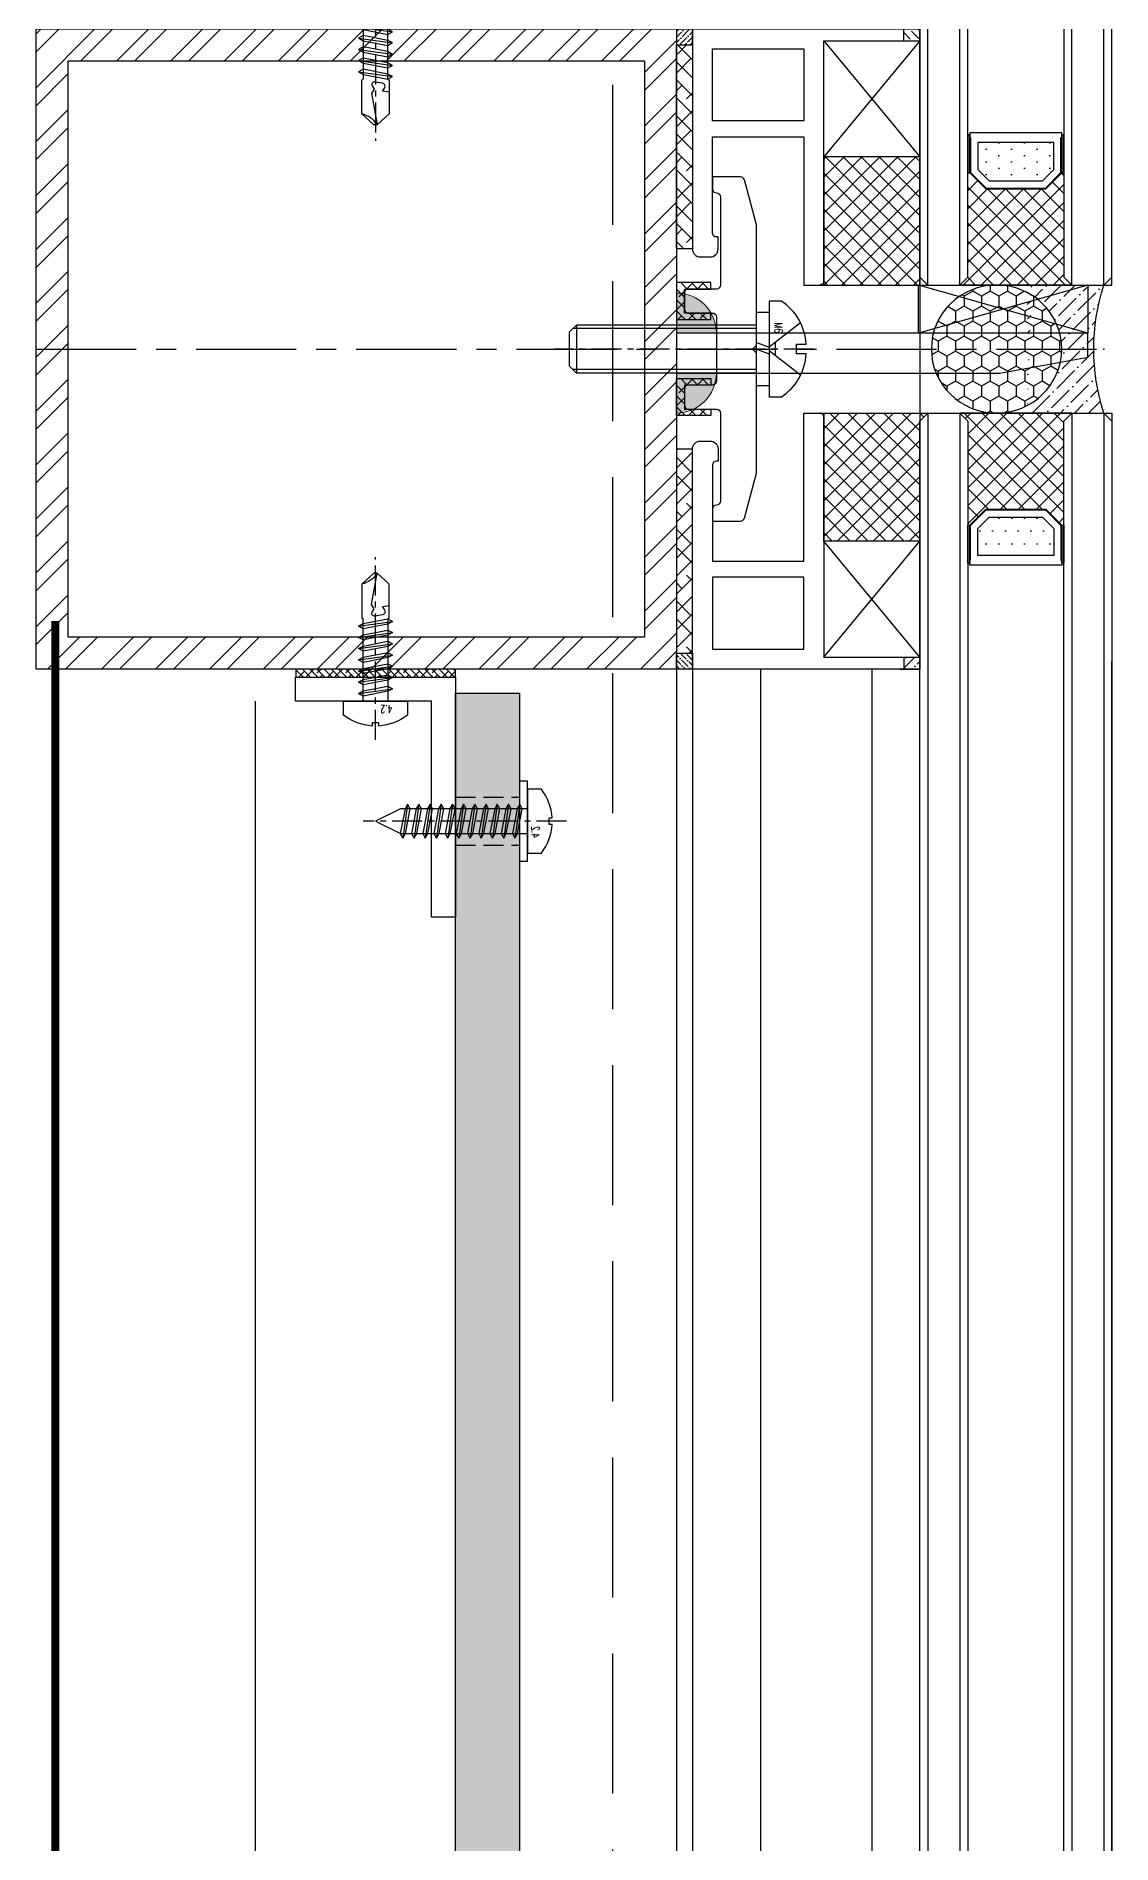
# Model space of a CAD drawing. Extents: x 220580 to 2027826, y -309201 to 71987.
# Drawn here: x 1041970.3 to 1042104.7, y -163283.2 to -163057.3 of the extents above; entities that cross this region are included whole.
import ezdxf
from ezdxf.enums import TextEntityAlignment as Align

# ---------------------------------------------------------------- set-up
doc = ezdxf.new("R2010")
doc.units = 0
for name, pattern in [('AUSGEZOGEN', [0]), ('CENTER', [2, 1.25, -0.25, 0.25, -0.25]), ('ZN-CENTER', [2, 1.25, -0.25, 0.25, -0.25]), ('ZN-DASH', [0.35, 0.25, -0.1])]:
    doc.linetypes.add(name, pattern=pattern)
for name, color, linetype in [('!ZN1-填充-8', 8, 'Continuous'), ('!ZN3-不锈钢板幕墙-7', 7, 'Continuous'), ('!ZN3-其它材质幕墙-60', 60, 'Continuous'), ('!ZN3-玻璃幕墙-4', 4, 'Continuous'), ('!ZN4-辅助材料-1', 1, 'Continuous'), ('!ZN4-配件-11', 11, 'Continuous'), ('!ZN5-钢材投影-40', 40, 'Continuous'), ('!ZN5-铝材投影-112', 112, 'Continuous'), ('!ZN5-铝材断面-6', 6, 'Continuous'), ('!ZN6-虚线-8', 8, 'ZN-DASH'), ('1 轴线 辅助线', 1, 'CENTER'), ('11紧固件', 11, 'Continuous'), ('2钢材断面', 2, 'Continuous'), ('4玻璃幕墙', 4, 'Continuous'), ('A_Hatch', 8, 'Continuous'), ('BM', 8, '保温棉'), ('Fill', 8, 'Continuous'), ('ZX', 240, 'CENTER'), ('型材截面颜色', 253, 'Continuous')]:
    doc.layers.add(name, color=color, linetype=linetype)
for name, color, linetype, lineweight in [('0CABR-填充', 8, 'Continuous', 5), ('0CABR-密封材料、垫片', 195, 'Continuous', 9), ('0填充', 8, 'Continuous', 13), ('轮廓线', 3, 'Continuous', 211)]:
    doc.layers.add(name, color=color, linetype=linetype, lineweight=lineweight)
doc.styles.add('DHTEXT-1', font='ROMANS.shx', dxfattribs={"width": 0.7, "bigfont": 'CHINESE.shx'})
doc.linetypes.add('保温棉', pattern='A,0.006248399999999999,-6.2484,[134,ltypeshp.shx,S=6.2484,R=0,X=-6.2484,Y=0],-12.4968,[134,ltypeshp.shx,S=6.2484,R=180,X=6.2484,Y=0],-6.2484', length=24.9998484)

# ---------------------------------------------------------------- blocks, each defined once
blk = doc.blocks.new('*U391')
at = {"layer": '1 轴线 辅助线', "ltscale": 10}
blk.add_line((-110.4000402842648, 0), (-4.028435796499252e-05, 0), dxfattribs=at)
at = {"layer": '2钢材断面'}
blk.add_lwpolyline([(-110.4000402842648, 40), (0, 40), (0, -40), (-110.4000402842648, -40)], close=True, dxfattribs=at)
at = {"layer": '4玻璃幕墙', "ltscale": 2}
for p, q in [((0, 8.000001027947292), (-4.028435796499252e-05, 1520.917117915582)), ((23.99995971564204, 8.000001027947292), (23.99995971564204, 1520.91136784805)), ((-4.233745858073235e-05, 8.000001027947292), (23.99995971564204, 8.000001027947292)), ((-4.233745858073235e-05, -8.000001027947292), (23.99995971564204, -8.000001027947292)), ((0, -8.000001027947292), (-4.028435796499252e-05, -39.09438221948221)), ((23.99995971564204, -8.000001027947292), (23.99995971564204, -39.08863215195015))]:
    blk.add_line(p, q, dxfattribs=at)
blk = doc.blocks.new('20250822090122')
at = {"layer": 'A_Hatch'}
h = blk.add_hatch(dxfattribs=at)
h.set_pattern_fill('ANSI32', color=256)
h.set_pattern_definition([(45, (-80, -40), (-3.367596045400933, 3.367596045400933), []), (45, (-77.75493500000448, -40), (-3.367596045400933, 3.367596045400933), [])])
h.paths.add_polyline_path([(0, 40), (-80, 40), (-80, -40), (0, -40)])
h.paths.add_polyline_path([(-4, 36), (-4, -36), (-76, -36), (-76, 36)], flags=16)
at = {"layer": '2钢材断面'}
for points in [[(-80, 40), (0, 40), (0, -40), (-80, -40)], [(-76, 36), (-4, 36), (-4, -36), (-76, -36)]]:
    blk.add_lwpolyline(points, close=True, dxfattribs=at)
blk = doc.blocks.new('20230625105620')
at = {"layer": '0CABR-填充'}
h = blk.add_hatch(dxfattribs=at)
h.set_pattern_fill('ANSI38', color=256, scale=0.3, angle=90.00000000000001)
h.set_pattern_definition([(135, (669.6330778690171, -11486.45394119481), (-0.6735192090801863, -0.6735192090801866), []), (225, (669.6330778690171, -11486.45394119481), (-0.6735192090801858, -2.02055762724056), [2.38125, -1.42875])])
h.paths.add_polyline_path([(-5.199999999720603, 3.69999999992433), (-5.199999999953434, 4.500000000203727), (-8.5, 4.499999999970896), (-8.49999999976717, 7.499999999970896), (-5.199999999953434, 7.499999999970896), (-5.199999999953434, 8.300000000017462), (-9.49999999976717, 8.300000000017462), (-9.5, 3.69999999992433)])
h = blk.add_hatch(dxfattribs=at)
h.set_pattern_fill('ANSI38', color=256, scale=0.3, angle=90)
h.set_pattern_definition([(135, (669.6330778690754, -11486.45394119481), (-0.6735192090801865, -0.6735192090801864), []), (225, (669.6330778690754, -11486.45394119481), (-0.6735192090801867, -2.020557627240559), [2.38125, -1.42875])])
h.paths.add_polyline_path([(-5.199999999662396, 3.69999999992433), (-5.199999999895226, 4.500000000203727), (-8.499999999941792, 4.499999999970896), (-8.499999999708962, 7.499999999970896), (-5.199999999895226, 7.499999999970896), (-5.199999999895226, 8.300000000017462), (-9.499999999708962, 8.300000000017462), (-9.499999999941792, 3.69999999992433)])
h = blk.add_hatch(dxfattribs=at)
h.set_pattern_fill('ANSI38', color=256, scale=0.3, angle=90.00000000000001)
h.set_pattern_definition([(135, (669.6330778687843, -11498.45394119481), (-0.6735192090801863, -0.6735192090801866), []), (225, (669.6330778687843, -11498.45394119481), (-0.6735192090801858, -2.02055762724056), [2.38125, -1.42875])])
h.paths.add_polyline_path([(-5.199999999953434, -8.30000000007567), (-5.200000000186265, -7.499999999796273), (-8.50000000023283, -7.500000000029104), (-8.5, -4.500000000029104), (-5.200000000186265, -4.500000000029104), (-5.200000000186265, -3.699999999982538), (-9.5, -3.699999999982538), (-9.50000000023283, -8.30000000007567)])
h = blk.add_hatch(dxfattribs=at)
h.set_pattern_fill('ANSI38', color=256, scale=0.3, angle=90)
h.set_pattern_definition([(135, (669.6330778688425, -11498.45394119481), (-0.6735192090801865, -0.6735192090801864), []), (225, (669.6330778688425, -11498.45394119481), (-0.6735192090801867, -2.020557627240559), [2.38125, -1.42875])])
h.paths.add_polyline_path([(-5.199999999895226, -8.30000000007567), (-5.200000000128057, -7.499999999796273), (-8.500000000174623, -7.500000000029104), (-8.499999999941792, -4.500000000029104), (-5.200000000128057, -4.500000000029104), (-5.200000000128057, -3.699999999982538), (-9.499999999941792, -3.699999999982538), (-9.500000000174623, -8.30000000007567)])
at = {"layer": '!ZN4-辅助材料-1'}
for points in [[(-5.199999999662396, 3.69999999992433), (-5.199999999895226, 4.500000000203727), (-8.499999999941792, 4.499999999970896), (-8.499999999708962, 7.499999999970896), (-5.199999999895226, 7.499999999970896), (-5.199999999895226, 8.300000000017462), (-9.499999999708962, 8.300000000017462), (-9.499999999941792, 3.69999999992433), (-5.199999999662396, 3.69999999992433)], [(-5.199999999662396, -3.700000000215368), (-5.199999999895226, -4.500000000261934), (-8.499999999941792, -4.500000000261934), (-8.499999999708962, -7.500000000029104), (-5.199999999895226, -7.500000000261934), (-5.199999999895226, -8.30000000007567), (-9.499999999708962, -8.30000000007567), (-9.499999999941792, -3.699999999982538), (-5.199999999662396, -3.700000000215368)]]:
    blk.add_lwpolyline(points, dxfattribs=at)
at = {"layer": '!ZN5-铝材投影-112'}
blk.add_lwpolyline([(-4.499999999767169, 3.999999999970896), (-4.5, -4.000000000029104, -0.4142135623702536), (-4.999999999767169, -4.500000000029104), (-7.999999999767169, -4.500000000029104, 0.414213562373095), (-8.49999999976717, -5.000000000029104), (-8.49999999976717, -7.000000000029104, 0.414213562373095), (-7.999999999767169, -7.500000000029104), (-4.499999999476131, -7.500000000025466, -0.414213562373095), (-3.999999999476131, -8.000000000025466), (-3.999999999476131, -19.00000000002547, -0.414213562373095), (-4.499999999476131, -19.50000000002547, 0.414213562373095), (-4.999999999476131, -20.00000000002547), (-4.999999999476131, -21.50000000002547), (-1.491358648519963, -21.5000000000291, 0.3394542588629411), (-1.008395735407248, -21.12940952254576), (0.5, -15.5000000000291), (0.5, -0.5000000000291038), (0, -2.91038304567337e-11), (0.5, 0.4999999999708962), (0.5000000002328306, 15.4999999999709), (-1.008395735174417, 21.12940952248755, 0.3394542588629411), (-1.491358648519963, 21.4999999999709), (-4.999999999476131, 21.49999999996726), (-4.999999999476131, 19.99999999996726, 0.414213562373095), (-4.499999999476131, 19.49999999996726, -0.414213562373095), (-3.999999999476131, 18.99999999996726), (-3.999999999476131, 7.999999999967258, -0.414213562373095), (-4.499999999476131, 7.499999999967258), (-7.999999999767169, 7.499999999970896, 0.414213562373095), (-8.49999999976717, 6.999999999970896), (-8.49999999976717, 4.999999999970896, 0.414213562373095), (-7.999999999767169, 4.499999999970896), (-4.999999999767169, 4.499999999970896, -0.4142135623688329), (-4.499999999767169, 3.999999999970896)], format="xyb", close=True, dxfattribs=at)
at = {"layer": '0CABR-密封材料、垫片'}
for points in [[(-5.199999999720603, 3.69999999992433), (-5.199999999953434, 4.500000000203727), (-8.5, 4.499999999970896), (-8.49999999976717, 7.499999999970896), (-5.199999999953434, 7.499999999970896), (-5.199999999953434, 8.300000000017462), (-9.49999999976717, 8.300000000017462), (-9.5, 3.69999999992433), (-5.199999999720603, 3.69999999992433)], [(-5.199999999720603, -3.700000000215368), (-5.199999999953434, -4.500000000261934), (-8.5, -4.500000000261934), (-8.49999999976717, -7.500000000029104), (-5.199999999953434, -7.500000000261934), (-5.199999999953434, -8.30000000007567), (-9.49999999976717, -8.30000000007567), (-9.5, -3.699999999982538), (-5.199999999720603, -3.700000000215368)]]:
    blk.add_lwpolyline(points, dxfattribs=at)
blk = doc.blocks.new('*U1907')
at = {"linetype": 'ByBlock', "ltscale": 10}
for p, q in [((-3.099760062443238, 5.999999999999091), (-1.5997600624396, 5.999999999999091)), ((-1.5997600624396, -5.999999999999091), (-1.5997600624396, 5.999999999999091)), ((-1.5997600624396, -4.620044984873882), (-1.5997600624396, 4.620044984872013)), ((-1.5997600624396, 4.620044984872013), (0, 4.620044984872013)), ((0, 4.620044984872013), (0, -4.620044984873882)), ((-5.512308570388996, 3.264313849224891), (-1.5997600624396, 0.2324707128979036)), ((2.220446049250313e-16, 3.000000000002645), (22.5002399375644, 3.000000000000339)), ((2.220446049250313e-16, 2.55000000000389), (22.95023993756877, 2.549999999997793)), ((22.50023993756076, -2.999999999986928), (22.50023993755713, 3.000000000014891)), ((22.50023993755713, 3.000000000014891), (23.40023993755858, 2.100000000013436)), ((-6.199760062438145, 0.5999999999958163), (-4.999760062433779, 0.5999999999976353)), ((-4.999760062433779, 0.5999999999976353), (-4.999760062433779, -0.5999999999994543)), ((-2.359507198434585, 0.8212005739923881), (-2.359507198434585, -0.8212005739890408)), ((0, -9.343636975245317e-13), (-1.5997600624396, 0.5822434348437788)), ((23.40023993756222, -2.100000000009119), (23.40023993755858, 2.100000000013436)), ((-4.999760062433779, -0.5999999999994543), (-6.200041946336569, -0.6000000000067303)), ((-5.512308570388996, -3.264313849219434), (-1.5997600624396, -0.2324707128950645)), ((-0.0001236077368957922, -0.834518847842471), (-1.599883670176496, -0.2522754129977578)), ((22.50023993755713, -3.000000000014213), (23.40023993755858, -2.100000000012757)), ((0, -2.549999999996544), (22.95023993757604, -2.549999999997114)), ((2.220446049250313e-16, -2.999999999997355), (22.50023993756804, -2.999999999999661)), ((-3.0997600624396, -5.999999999999091), (-1.5997600624396, -5.999999999999091)), ((0, -4.620044984873882), (-1.5997600624396, -4.620044984873882))]:
    blk.add_line(p, q, dxfattribs=at)
at = {"color": 0, "linetype": 'ZN-CENTER', "ltscale": 3}
blk.add_line((-7.149760062439595, 2.968965134506063e-13), (25.2002399375604, 2.456684181638768e-12), dxfattribs=at)
at = {"linetype": 'ByBlock', "ltscale": 10}
for centre, radius, start, end in [((0.6289204536260513, 0.2696463704114649), 6.836666666661672, 123.0516276806388, 177.2303399897559), ((0.6289204536260513, -0.2696463704151029), 6.836666666662514, 182.7696600102441, 236.9483723193611)]:
    blk.add_arc(centre, radius, start, end, dxfattribs=at)
at = {"layer": 'Defpoints', "color": 0, "ltscale": 10, "style": 'DHTEXT-1', "width": 0.7}
blk.add_text('M6', height=1, rotation=90, dxfattribs=at).set_placement((-2.254738332375523, -2.651439335049475), align=Align.CENTER)
blk = doc.blocks.new('16胶缝')
at = {"layer": '!ZN1-填充-8', "ltscale": 0.1}
h = blk.add_hatch(dxfattribs=at)
h.set_pattern_fill('HONEY', color=256, scale=10, style=0)
h.set_pattern_definition([(4.818975183877585e-15, (-19679.56000236233, -11324.37131966545), (1.875, 1.08253175), [1.25, -2.5]), (120, (-19679.56000236233, -11324.37131966545), (-1.874999995903225, 1.082531757095823), [1.249999999999998, -2.499999999999997]), (60.00000000000003, (-19679.56000236233, -11324.37131966545), (4.096775418904741e-09, 2.165063507095822), [-2.499999999999998, 1.249999999999999])])
edge = h.paths.add_edge_path()
edge.add_ellipse((8.000000000182808, 13.40127735032729), major_axis=(-1.852811262691897e-12, -8.148750109612592), ratio=0.9817456533069091, start_angle=0, end_angle=360)
h = blk.add_hatch(dxfattribs=at)
h.set_pattern_fill('ANSI36', color=256, scale=10, style=0)
h.set_pattern_definition([(45.00000000000003, (-19679.575386873, -11324.37131966545), (0.6629126073623883, 2.430679560328756), [3.125, -0.625, 0, -0.625])])
edge = h.paths.add_edge_path()
edge.add_ellipse((8.015384510843433, 13.40127735032729), major_axis=(0.8733517820453444, 8.103544729698486), ratio=0.9813319895029027, start_angle=124.6262873536864, end_angle=247.3977371599691, ccw=False)
edge.add_arc((0.0005942590132690384, 10.19757702908555), 1.197577176534192, 269.97156881858757, 324.48671338471985, ccw=False)
edge.add_line((1.455191522836685e-11, 8.999999999992724), (1.091393642127514e-11, -1.818989403545856e-12))
edge.add_arc((8.000000000015461, -24.92179927315374), 26.17434008740905, 432.2031562990745, 467.7968437009381, ccw=False)
edge.add_line((16.00000000001455, 0), (16.00000000001091, 9.000000000003638))
edge.add_arc((16.00645417175474, 10.22705133927502), 1.227068313314542, 216.5905572920867, 269.6986325029304, ccw=False)
at = {"layer": '!ZN4-辅助材料-1', "color": 1, "ltscale": 0.1}
blk.add_arc((8.000000000014552, -24.92179927313555), 26.17434008739207, 72.20315629866607, 107.7968437013339, dxfattribs=at)
blk.add_ellipse((8.000000000182808, 13.40127735032729), major_axis=(-1.852811262691897e-12, -8.148750109612592), ratio=0.9817456533069091, dxfattribs=at)
blk.add_point((8.000000000014552, 7.275957614183426e-12), dxfattribs=at)
blk = doc.blocks.new('胶缝断面')
at = {"color": 7, "ltscale": 0.1, "extrusion": (0, 0, -1), "zscale": -1, "rotation": 180}
blk.add_blockref('16胶缝', (8, 5.456968210637569e-12), dxfattribs=at)
blk = doc.blocks.new('20230625110549')
at = {"layer": '!ZN1-填充-8', "ltscale": 20}
h = blk.add_hatch(color=256, dxfattribs=at)
h.dxf.hatch_style = 1
h.paths.add_polyline_path([(0, 5), (0, 0), (5, 0, 0.4142135623730951)])
at = {"layer": '0CABR-填充', "ltscale": 20}
blk.add_line((0, 0), (0, 5), dxfattribs=at)
blk.add_arc((0, 0), 5, 0, 90, dxfattribs=at)
blk = doc.blocks.new('20250822103150', base_point=(-89262.55327602196, -87415.13117897836))
at = {"layer": '!ZN4-辅助材料-1'}
blk.add_lwpolyline([(-89131.15327524142, -87413.13117784284), (-89152.31959590278, -87413.13230322828), (-89152.31959575377, -87407.13276996238), (-89131.15327509241, -87407.13164457693), (-89131.15327524142, -87413.13117784284), (-89152.31959575377, -87407.13276996238), (-89131.15327509241, -87407.13164457693), (-89152.31959590278, -87413.13230322828)], dxfattribs=at)
at = {"layer": '!ZN5-钢材投影-40'}
blk.add_lwpolyline([(-89142.15327716633, -87418.13194908516), (-89131.15327524142, -87416.13194908516), (-89131.15327524142, -87413.13117784284), (-89182.55327602196, -87413.13117784284), (-89182.55327602196, -87418.13117784284), (-89142.14942095472, -87418.13117784284)], close=True, dxfattribs=at)
at = {"layer": '0CABR-填充', "ltscale": 20}
blk.add_blockref('20230625110549', (-89182.55327602196, -87413.13117784284), dxfattribs=at)
at = {"layer": '0CABR-填充', "ltscale": 20, "xscale": -1, "rotation": 180}
blk.add_blockref('20230625110549', (-89182.55327602196, -87418.1311778428), dxfattribs=at)
blk = doc.blocks.new('20240131155736')
at = {"layer": '!ZN1-填充-8'}
h = blk.add_hatch(dxfattribs=at)
h.set_pattern_fill('ANSI36', color=256, scale=0.5, angle=270, style=0)
h.set_pattern_definition([(315, (4155.516182055328, -11794.82250172619), (1.543481520808761, -0.4209495056751171), [1.984375, -0.396875, 0, -0.396875])])
h.paths.add_polyline_path([(-0.7497986001617392, 0.7500036128367356), (-0.7497986001617392, -0.7500036128367356), (1.250202532093681, -0.7500036128367356), (1.250202532093681, 0.7500036128367356)])
at = {"layer": '!ZN4-辅助材料-1', "linetype": 'AUSGEZOGEN'}
blk.add_line((-1.250202532108233, 0.749996387068677), (1.250202532108233, 0.7500036128367356), dxfattribs=at)
blk = doc.blocks.new('20240131160147')
at = {"layer": '!ZN5-铝材断面-6'}
blk.add_lwpolyline([(-3.359996820086963, 1.24972521692689), (-3.360017300714389, 19.749725232934), (-0.8600173007143894, 19.749725232934), (-0.8599968200869625, -10.750274787526), (9.139988671027822, -10.75027476862306), (9.139988671027822, -12.25027476862306), (-17.2600001134706, -12.25027476875402), (-17.2600001134706, 15.24972523121687, -0.414213562373095), (-16.2600001134706, 16.24972523121687), (-15.06000012539153, 16.24972523121687, -0.414213562373095), (-14.06000012539153, 15.24972523121687), (-14.06000012539153, 13.74972523121687), (-14.2600001134706, 13.74972523121687, 0.414213562373095), (-14.7600001134706, 13.24972523121687), (-14.7600001134706, 1.249725235698861)], format="xyb", close=True, dxfattribs=at)
blk.add_lwpolyline([(-14.7600001134706, -0.7502747643011389), (-14.7600001134706, -9.750274768754025), (-3.359996820086963, -9.750274787525996), (-3.359996820086963, -0.7502747830731096)], close=True, dxfattribs=at)
at = {"layer": '!ZN1-填充-8', "ltscale": 50, "xscale": -1, "rotation": 180}
blk.add_blockref('20240131155736', (9.889797354408074, -11.50027115578996), dxfattribs=at)
blk = doc.blocks.new('20250822102610', base_point=(-89164.55327459493, -87453.63117898782))
at = {"layer": '!ZN1-填充-8'}
h = blk.add_hatch(dxfattribs=at)
h.set_pattern_fill('ANSI37', color=256, angle=-1.272221872585407e-14, style=0)
h.set_pattern_definition([(44.99999999999999, (0, 0), (-1.122532015133644, 1.122532015133644), []), (135, (0, 0), (-1.122532015133644, -1.122532015133644), [])])
edge = h.paths.add_edge_path()
edge.add_line((-89165.05327484866, -87423.13117512563), (-89151.55327484867, -87423.13118085341))
edge.add_line((-89151.55327484867, -87423.13118085341), (-89152.55327484867, -87424.13118000627))
edge.add_line((-89152.55327484867, -87424.13118000627), (-89152.55327484867, -87439.13118438769))
edge.add_line((-89152.55327484867, -87439.13118438769), (-89164.55327484867, -87439.13117682973))
edge.add_line((-89164.55327484867, -87439.13117682973), (-89164.55327484867, -87423.63117784967))
edge.add_arc((-89165.05327484867, -87423.63117512563), 0.5000000000074204, 359.9996878473482, 449.9999999983324)
at = {"layer": '!ZN1-填充-8', "ltscale": 100}
for p, q in [((-89152.5532746931, -87453.63117898782), (-89164.55327484867, -87439.13117682973)), ((-89164.55327459493, -87453.63117898782), (-89152.55327484867, -87439.13118438756))]:
    blk.add_line(p, q, dxfattribs=at)
at = {"layer": '!ZN4-辅助材料-1', "linetype": 'AUSGEZOGEN'}
blk.add_lwpolyline([(-89165.05327484866, -87423.13117512563), (-89151.55327484867, -87423.13118085341), (-89152.55327484867, -87424.13118000627), (-89152.55327484867, -87439.13118438769), (-89164.55327484867, -87439.13117682973), (-89164.55327484867, -87423.63117784967, 0.4142151580810171), (-89165.05327484866, -87423.13117512563), (-89165.05327484866, -87423.13117512563)], format="xyb", dxfattribs=at)
blk.add_lwpolyline([(-89152.55327484867, -87439.13118438768), (-89164.55327467559, -87439.13117716176), (-89164.55327469764, -87442.13117353823)], dxfattribs=at)
blk.add_lwpolyline([(-89164.55327459965, -87439.13117716176), (-89164.55327459493, -87453.63117898782), (-89152.5532746931, -87453.63117898782), (-89152.55327469783, -87439.13117716176)], close=True, dxfattribs=at)
blk = doc.blocks.new('20250822103338', base_point=(-89182.55327602196, -87455.13117897836))
at = {"layer": '0填充'}
h = blk.add_hatch(dxfattribs=at)
h.set_pattern_fill('ANSI38', color=256, angle=360, style=0)
h.set_pattern_definition([(45, (0, 0), (-1.122532015133644, 1.122532015133644), []), (134.9999999999999, (0, 0), (-3.367596045400932, 1.122532015133645), [3.96875, -2.38125])])
h.paths.add_polyline_path([(-89182.553276022, -87453.13117897836), (-89180.55327602198, -87453.13117897836), (-89180.55327602211, -87427.6311789784), (-89182.55327602211, -87427.6311789784)])
at = {"layer": '型材截面颜色', "ltscale": 60}
h = blk.add_hatch(dxfattribs=at)
h.set_pattern_fill('ANSI36', color=256, scale=0.3, angle=90.00000000000001)
h.set_pattern_definition([(135, (0, 0), (-0.9260889124852567, 0.2525697034050699), [1.190625, -0.238125, 0, -0.238125])])
h.paths.add_polyline_path([(-89182.55327602196, -87455.13117898106), (-89182.55327602196, -87453.13104161006), (-89180.55326710995, -87453.1311102956), (-89180.55326710995, -87455.13124766659)])
at = {"layer": '!ZN4-辅助材料-1'}
for points in [[(-89180.55327602195, -87427.6311789784), (-89182.55327602195, -87427.6311789784), (-89182.55327602196, -87453.13117897836), (-89180.55327602196, -87453.13117897836)], [(-89182.55327602196, -87455.13117897836), (-89182.55327602196, -87453.13104160737), (-89180.55326570052, -87453.13103338321), (-89180.55326570052, -87455.1311707542)]]:
    blk.add_lwpolyline(points, close=True, dxfattribs=at)
at = {"layer": '0CABR-密封材料、垫片'}
blk.add_lwpolyline([(-89180.55327602195, -87427.6311789784), (-89182.55327602195, -87427.6311789784), (-89182.55327602196, -87455.13117897836), (-89180.55327602196, -87455.13117897836)], close=True, dxfattribs=at)
blk = doc.blocks.new('20250822103828')
at = {"layer": '!ZN4-辅助材料-1', "ltscale": 100}
for name, p in [('20250822102610', (18.40000010126096, 1.499999990541255)), ('20250822103338', (0, 0))]:
    blk.add_blockref(name, p, dxfattribs=at)
at = {"layer": '!ZN6-虚线-8', "ltscale": 50}
blk.add_blockref('20240131160147', (19.26000011348515, 12.25027476875402), dxfattribs=at)
blk = doc.blocks.new('*U732')
at = {"layer": '!ZN1-填充-8'}
for points in [[(-18, 26.75000102790364), (-18, 22.00000102790364), (-17.75, 22.00000102790364), (-17.75, 26.75000102790364)], [(-6.25, 26.75000102790364), (-6.25, 22.00000102790364), (-6, 22.00000102790364), (-6, 26.75000102790364)], [(-18, -26.75000102790364), (-18, -22.00000102790364), (-17.75, -22.00000102790364), (-17.75, -26.75000102790364)], [(-6.25, -26.75000102790364), (-6.25, -22.00000102790364), (-6, -22.00000102790364), (-6, -26.75000102790364)]]:
    blk.add_hatch(color=256, dxfattribs=at).paths.add_polyline_path(points)
h = blk.add_hatch(dxfattribs=at)
h.set_pattern_fill('DOTS', color=8, angle=90, style=0)
h.set_pattern_definition([(90, (0, 13.9999989689677), (-1.5875, 0.7937500000000002), [0, -1.5875])])
h.paths.add_polyline_path([(-15.33578673216107, 21.00000143289799), (-8.664213388663484, 21.00000143289799), (-7.249997335646185, 22.41421748591165), (-7.249997335646185, 25.80000143289726), (-16.74999733564619, 25.80000143289726), (-16.74999733564619, 22.41421203638674)])
h = blk.add_hatch(dxfattribs=at)
h.set_pattern_fill('ANSI37', color=256, scale=0.5000000000000001, angle=90.00000000000001, style=0)
h.set_pattern_definition([(135, (0, 13.9999989689677), (-1.122532015133644, -1.122532015133644), []), (225, (0, 13.9999989689677), (1.122532015133644, -1.122532015133644), [])])
h.paths.add_polyline_path([(-5.000001026521204, 7.999999998435669), (-19.0000010265212, 7.999999998435669), (-18.0000010265212, 8.99999999843567), (-18.0000010265212, 21.99999999843567), (-17.7500010265212, 21.99999999843567), (-15.7500010265212, 19.99999999843567), (-8.250001026521204, 19.99999999843567), (-6.250001026521204, 21.99999999843567), (-6.000001026521204, 21.99999999843567), (-6.000001026521204, 8.99999999843567)])
h = blk.add_hatch(dxfattribs=at)
h.set_pattern_fill('ANSI37', color=256, scale=0.5, style=0)
h.set_pattern_definition([(45, (104147.152268232, 29987.51196815458), (-1.122532015133644, 1.122532015133644), []), (135, (104147.152268232, 29987.51196815458), (-1.122532015133644, -1.122532015133644), [])])
h.paths.add_polyline_path([(-5.000001026521204, -7.999999998435669), (-19.0000010265212, -7.999999998435669), (-18.0000010265212, -8.99999999843567), (-18.0000010265212, -21.99999999843567), (-17.7500010265212, -21.99999999843567), (-15.7500010265212, -19.99999999843567), (-8.250001026521204, -19.99999999843567), (-6.250001026521204, -21.99999999843567), (-6.000001026521204, -21.99999999843567), (-6.000001026521204, -8.99999999843567)])
h = blk.add_hatch(dxfattribs=at)
h.set_pattern_fill('DOTS', color=8, angle=-1.272221872585407e-14, style=0)
h.set_pattern_definition([(0, (104147.152268232, 29987.51196815458), (0.7937500000000003, 1.5875), [0, -1.5875])])
h.paths.add_polyline_path([(-15.33578673216107, -21.00000143289799), (-8.664213388663484, -21.00000143289799), (-7.249997335646185, -22.41421748591165), (-7.249997335646185, -25.80000143289726), (-16.74999733564619, -25.80000143289726), (-16.74999733564619, -22.41421203638674)])
for p, q in [((-23, 8.000001027903636), (-23.00000000001455, 425.0000000494219)), ((-19.00000102947524, 7.999999998435669), (-19.00000102947524, 424.999999019954)), ((-4.999999091349309, 7.999999998435669), (-4.999999091363861, 424.999999019954)), ((-1.000000120824552, 8.000001027903636), (-1.000000120839104, 425.0000000494219)), ((-23, -8.000001027907274), (-23.00000000001455, -1134.999999950542)), ((-19.00000102947524, -7.999999998435669), (-19.00000102947524, -1134.999998921074)), ((-4.999999091349309, -7.999999998435669), (-4.999999091363861, -1134.999998921074)), ((-1.000000120824552, -8.000001027907274), (-1.000000120839104, -1134.999999950542))]:
    blk.add_line(p, q, dxfattribs=at)
at = {"layer": '!ZN3-玻璃幕墙-4'}
for points in [[(-24.00000000001455, 425.0000000494219), (-24, 9.000001027903636), (-23, 8.000001027903636), (-19, 8.000001027903636), (-18, 9.000001027903636), (-18.00000000001455, 425.0000000494219)], [(-6.000000000014552, 425.0000000494219), (-6, 9.000001027903636), (-5, 8.000001027903636), (-1, 8.000001027903636), (0, 9.000001027903636), (-1.455191522836685e-11, 425.0000000494219)], [(-24.00000000001455, -1134.999999950542), (-24, -9.000001027907274), (-23, -8.000001027907274), (-19, -8.000001027907274), (-18, -9.000001027907274), (-18.00000000001455, -1134.999999950542)], [(-6.000000000014552, -1134.999999950542), (-6, -9.000001027903636), (-5, -8.000001027903636), (-1, -8.000001027903636), (0, -9.000001027903636), (-1.455191522836685e-11, -1134.999999950542)]]:
    blk.add_lwpolyline(points, dxfattribs=at)
at = {"layer": '!ZN4-辅助材料-1'}
for points in [[(-18, 26.75000102790364), (-18, 22.00000102790364), (-17.75, 22.00000102790364), (-17.75, 26.75000102790364)], [(-15.74999993958045, 20.00000102790364), (-8.250000060419552, 20.00000102790364), (-6.250000060419552, 22.00000102790364), (-6.250000060419552, 27.00000102790364), (-17.75000006041955, 27.00000102790364), (-17.75000006041955, 22.00000102790364)], [(-15.33578673216107, 21.00000143289799), (-8.664213388663484, 21.00000143289799), (-7.249997335646185, 22.41421748591165), (-7.249997335646185, 25.80000143289726), (-16.74999733564619, 25.80000143289726), (-16.74999733564619, 22.41421203638674)], [(-6.25, 26.75000102790364), (-6.25, 22.00000102790364), (-6, 22.00000102790364), (-6, 26.75000102790364)], [(-5.000001026521204, 7.999999998435669), (-19.0000010265212, 7.999999998435669), (-18.0000010265212, 8.99999999843567), (-18.0000010265212, 21.99999999843567), (-17.7500010265212, 21.99999999843567), (-15.7500010265212, 19.99999999843567), (-8.250001026521204, 19.99999999843567), (-8.250001026521204, 19.99999999843567), (-6.250001026521204, 21.99999999843567), (-6.000001026521204, 21.99999999843567), (-6.000001026521204, 8.99999999843567), (-5.000001026521204, 7.999999998435669)], [(-5.000001026521204, -7.999999998435669), (-19.0000010265212, -7.999999998435669), (-18.0000010265212, -8.99999999843567), (-18.0000010265212, -21.99999999843567), (-17.7500010265212, -21.99999999843567), (-15.7500010265212, -19.99999999843567), (-8.250001026521204, -19.99999999843567), (-8.250001026521204, -19.99999999843567), (-6.250001026521204, -21.99999999843567), (-6.000001026521204, -21.99999999843567), (-6.000001026521204, -8.99999999843567), (-5.000001026521204, -7.999999998435669)], [(-15.74999993958045, -20.00000102790364), (-8.250000060419552, -20.00000102790364), (-6.250000060419552, -22.00000102790364), (-6.250000060419552, -27.00000102790364), (-17.75000006041955, -27.00000102790364), (-17.75000006041955, -22.00000102790364)], [(-18, -26.75000102790364), (-18, -22.00000102790364), (-17.75, -22.00000102790364), (-17.75, -26.75000102790364)], [(-15.33578673216107, -21.00000143289799), (-8.664213388663484, -21.00000143289799), (-7.249997335646185, -22.41421748591165), (-7.249997335646185, -25.80000143289726), (-16.74999733564619, -25.80000143289726), (-16.74999733564619, -22.41421203638674)], [(-6.25, -26.75000102790364), (-6.25, -22.00000102790364), (-6, -22.00000102790364), (-6, -26.75000102790364)]]:
    blk.add_lwpolyline(points, close=True, dxfattribs=at)
for points in [[(-17.74999853286135, 26.40000038206927), (-17.65000006041373, 26.40000038206927), (-17.65000006041373, 22.04142079812664), (-15.70857608562801, 20.09999682333728), (-8.291423709393712, 20.09999682333728), (-6.349998532867176, 22.04142199986745), (-6.349998532867176, 26.40000102790509), (-6.250000060419552, 26.40000102790509), (-6.349998532867176, 26.40000102790509)], [(-17.74999853286135, -26.40000038206927), (-17.65000006041373, -26.40000038206927), (-17.65000006041373, -22.04142079812664), (-15.70857608562801, -20.09999682333728), (-8.291423709393712, -20.09999682333728), (-6.349998532867176, -22.04142199986745), (-6.349998532867176, -26.40000102790509), (-6.250000060419552, -26.40000102790509), (-6.349998532867176, -26.40000102790509)]]:
    blk.add_lwpolyline(points, dxfattribs=at)
at = {"layer": '!ZN5-钢材投影-40', "ltscale": 0.3}
blk.add_line((-54.39999999999418, 425.0000000494219), (-54.39999999999418, -1134.999999950542), dxfattribs=at)
at = {"layer": '!ZN5-铝材投影-112'}
for p, q in [((-52.40170605068852, -39.99999999995634), (-52.40170605068852, -1134.999999950542)), ((-43.9017349172791, -39.99999999995634), (-43.9017349172791, -1134.999999950542)), ((-30.00001585268183, -39.99999999995634), (-30.00001585268183, -1134.999999950542))]:
    blk.add_line(p, q, dxfattribs=at)
at = {"layer": '!ZN6-虚线-8', "color": 8, "linetype": 'ZN-DASH', "ltscale": 70}
blk.add_line((-62.39999999999418, 425.0000000494219), (-62.39999999999418, -1134.999999950542), dxfattribs=at)
at = {"layer": 'Defpoints', "color": 250}
for p in [(-6.000001026521204, 20.00000102790364), (-24.00000205304241, 8.000001027903636), (-18, 7.999999998435669), (-6, 7.999999998435669), (0, 8.000001027903636), (-24.00000205304241, -8.000001027903636), (-18, -7.999999998435669), (-6, -7.999999998435669), (0, -8.000001027903636), (-6.000001026521204, -20.00000102790364)]:
    blk.add_point(p, dxfattribs=at)
at = {"layer": 'ZX', "ltscale": 10}
blk.add_line((-134.3999999999942, 0), (0, 0), dxfattribs=at)
at = {"layer": '!ZN4-辅助材料-1', "ltscale": 100, "xscale": -1, "rotation": 180}
blk.add_blockref('20250822103828', (-54.39999999999418, 40), dxfattribs=at)
at = {"layer": '!ZN4-辅助材料-1', "ltscale": 100}
for name, p in [('20250822103150', (-134.3999999999942, 0)), ('20250822103828', (-54.39999999999418, -40))]:
    blk.add_blockref(name, p, dxfattribs=at)
at = {"layer": '!ZN4-辅助材料-1', "rotation": 270}
blk.add_blockref('胶缝断面', (-1.000000120824552, 1.2082455214113e-07), dxfattribs=at)
at = {"layer": '!ZN4-配件-11', "color": 1, "rotation": 180}
blk.add_blockref('*U1907', (-44.40000000005239, 1.557054929435253e-09), dxfattribs=at)
at = {"layer": '!ZN5-铝材断面-6', "ltscale": 100}
blk.add_blockref('20250822090122', (-54.39999999999418, 0), dxfattribs=at)
at = {"layer": '0CABR-填充', "ltscale": 20}
blk.add_blockref('20230625105620', (-44.9000000001688, 0), dxfattribs=at)
blk = doc.blocks.new('*U926')
at = {"color": 0, "linetype": 'CENTER', "ltscale": 3}
blk.add_line((-4.793777829273322, 2.913225216616411e-13), (18, -6.394884621840901e-15), dxfattribs=at)
at = {"linetype": 'ByBlock', "ltscale": 10}
for p, q in [((0, 1.550000000000024), (10.26653098098048, 1.549999999999775)), ((0.9859588387780631, 2.110000000000021), (1.57904116122194, -2.110000000000007)), ((2.385958838778063, 2.110000000000013), (2.97904116122194, -2.110000000000014)), ((3.785958838778063, 2.110000000000006), (4.37904116122194, -2.110000000000022)), ((5.185958838778062, 2.109999999999999), (5.779041161221939, -2.110000000000029)), ((6.585958838778063, 2.109999999999991), (7.17904116122194, -2.110000000000037)), ((7.985958838778063, 2.109999999999983), (8.57904116122194, -2.110000000000044)), ((9.385958838778063, 2.109999999999975), (9.97904116122194, -2.110000000000052)), ((10.26653098098048, -1.550000000000217), (0, -1.549999999999945))]:
    blk.add_line(p, q, dxfattribs=at)
blk.add_lwpolyline([(-3.087680633323398, 0.4000000000000909, -0.1514667514007003), (-1.723475382979757, 4), (0, 4), (0, -4), (-1.723475382979757, -4, -0.1514667514007005), (-3.087680633323398, -0.4000000000000892), (-2.699999999999932, -0.3999999999999773), (-2.699999999999932, 0.4000000000000341)], format="xyb", close=True, dxfattribs=at)
for points in [[(1.255725010475717, -1.549999999999976), (0.6626426880318403, 1.550000000000018), (0.9859588387779494, 2.109999999999935), (1.309274989524115, 1.550000000000018), (1.902357311968163, -1.549999999999976), (1.57904116122194, -2.10999999999995)], [(2.655725010475717, -1.549999999999983), (2.06264268803184, 1.550000000000011), (2.385958838777949, 2.109999999999928), (2.709274989524115, 1.550000000000011), (3.302357311968163, -1.549999999999983), (2.97904116122194, -2.109999999999957)], [(4.055725010475717, -1.549999999999991), (3.46264268803184, 1.550000000000003), (3.785958838777949, 2.10999999999992), (4.109274989524115, 1.550000000000003), (4.702357311968163, -1.549999999999991), (4.37904116122194, -2.109999999999965)], [(5.455725010475716, -1.549999999999998), (4.86264268803184, 1.549999999999996), (5.185958838777949, 2.109999999999913), (5.509274989524115, 1.549999999999996), (6.102357311968162, -1.549999999999998), (5.779041161221939, -2.109999999999972)], [(6.855725010475717, -1.550000000000006), (6.26264268803184, 1.549999999999988), (6.585958838777949, 2.109999999999905), (6.909274989524115, 1.549999999999988), (7.502357311968162, -1.550000000000006), (7.17904116122194, -2.10999999999998)], [(8.255725010475718, -1.550000000000013), (7.66264268803184, 1.549999999999981), (7.985958838777949, 2.109999999999898), (8.309274989524116, 1.549999999999981), (8.902357311968164, -1.550000000000013), (8.57904116122194, -2.109999999999987)], [(9.655725010475717, -1.550000000000021), (9.06264268803184, 1.549999999999973), (9.385958838777949, 2.10999999999989), (9.709274989524115, 1.549999999999973), (10.30235731196816, -1.550000000000021), (9.97904116122194, -2.109999999999995)]]:
    blk.add_lwpolyline(points, close=True, dxfattribs=at)
for points in [[(10.26653098098048, -1.55, -0.414213562373095), (10.38395522340473, -1.667424242424249), (10.38395522340473, -1.726136363636771), (14.64482176281634, -1.726136363636771), (15.9999999999994, -0.1948217628174002), (15.9999999999994, 0.1948217628174238), (14.6448217628156, 1.726136363637534), (10.38395522340473, 1.726136363637932), (10.38395522340473, 1.667424242424216, -0.414213562373095), (10.26653098098048, 1.549999999999966)], [(11.9208473223949, -1.726136363636771), (11.80430973296651, -0.8890824877731115), (11.41067326572917, -1.132928086946651, -0.5304615897786895), (10.821757728626, -0.8693511515041786), (10.65548024539029, 0.07365531618229441, -0.6513157956771675), (11.14879112615775, 0.4044761775147213), (11.54048701920387, 0.1567861275003797), (12.11053252572676, 0.4912756395922434), (15.9999999999994, -0.1948217628174002, -0.2012259957209903), (14.6448217628156, 1.726136363637534)]]:
    blk.add_lwpolyline(points, format="xyb", dxfattribs=at)
at = {"layer": 'Defpoints', "color": 0, "ltscale": 10, "style": 'DHTEXT-1', "width": 0.7}
blk.add_text('4.2', height=1, rotation=90, dxfattribs=at).set_placement((-0.4943080637851551, -1.360906739296141), align=Align.CENTER)
blk = doc.blocks.new('20250917142629', base_point=(-62529.15783685163, -86032.33215733645))
at = {"layer": 'Fill', "ltscale": 50}
h = blk.add_hatch(dxfattribs=at)
h.set_pattern_fill('ANSI38', color=256, scale=0.4, style=0)
h.set_pattern_definition([(45, (0, 0), (-0.4490128060534577, 0.4490128060534577), []), (135, (0, 0), (-1.347038418160373, 0.4490128060534578), [1.5875, -0.9525000000000001])])
h.paths.add_polyline_path([(-62549.09281930143, -86032.33215733645), (-62549.09281930143, -86031.33215733645), (-62529.15783685163, -86031.33215733645), (-62529.15783685163, -86032.33215733645)])
at = {"layer": '!ZN5-铝材投影-112'}
blk.add_lwpolyline([(-62529.15783685163, -86031.33215733831), (-62529.15783685163, -86001.33215733831), (-62532.15783685163, -86001.33215733831), (-62532.15783685163, -86028.33215733831), (-62549.15783685163, -86028.33215733831), (-62549.15783685163, -86031.33215733831)], close=True, dxfattribs=at)
at = {"layer": '11紧固件', "ltscale": 50}
blk.add_lwpolyline([(-62549.09281930143, -86032.33215733645), (-62549.09281930143, -86031.33215733645), (-62529.15783685163, -86031.33215733645), (-62529.15783685163, -86032.33215733645), (-62549.09281930143, -86032.33215733645)], dxfattribs=at)
at = {"layer": '!ZN4-配件-11', "color": 1, "ltscale": 800, "xscale": -1, "rotation": 90}
blk.add_blockref('*U926', (-62539.15783685163, -86028.30932497318), dxfattribs=at)
blk = doc.blocks.new('*U2090')
at = {"color": 0, "linetype": 'CENTER', "ltscale": 3}
blk.add_line((-4.851510917911964, 2.913225216616411e-13), (20.54315256367451, -4.2632564145606e-15), dxfattribs=at)
at = {"linetype": 'ByBlock', "ltscale": 10}
for p, q in [((0, 1.550000000000024), (15.895000016689, 1.549999999999744)), ((0.9859588387780631, 2.110000000000021), (1.57904116122194, -2.110000000000007)), ((2.385958838778063, 2.109999999999994), (2.97904116122194, -2.110000000000034)), ((3.785958838778063, 2.109999999999967), (4.37904116122194, -2.110000000000061)), ((5.185958838778062, 2.10999999999994), (5.779041161221939, -2.110000000000087)), ((6.585958838778063, 2.109999999999913), (7.17904116122194, -2.110000000000114)), ((7.985958838778063, 2.109999999999886), (8.57904116122194, -2.110000000000142)), ((9.385958838778063, 2.109999999999859), (9.97904116122194, -2.110000000000168)), ((10.78595883877806, 2.109999999999832), (11.37904116122194, -2.110000000000196)), ((12.18595883877806, 2.109999999999805), (12.77904116122194, -2.110000000000222)), ((13.58595883877806, 2.109999999999778), (14.17904116122194, -2.110000000000249)), ((14.98595883877806, 2.109999999999751), (15.57904116122194, -2.110000000000277)), ((15.895000016689, 1.549999999999744), (19, -2.884803507186006e-13)), ((15.895000016689, -1.550000000000251), (0, -1.549999999999945)), ((19, -2.884803507186006e-13), (15.895000016689, -1.550000000000251))]:
    blk.add_line(p, q, dxfattribs=at)
blk.add_lwpolyline([(-3.087680633323398, 0.4000000000000909, -0.1514667514007003), (-1.723475382979757, 4), (0, 4), (0, -4), (-1.723475382979757, -4, -0.1514667514007005), (-3.087680633323398, -0.4000000000000892), (-2.699999999999932, -0.3999999999999773), (-2.699999999999932, 0.4000000000000341)], format="xyb", close=True, dxfattribs=at)
for points in [[(1.255725010475717, -1.549999999999976), (0.6626426880318403, 1.550000000000018), (0.9859588387779494, 2.109999999999935), (1.309274989524115, 1.550000000000018), (1.902357311968163, -1.549999999999976), (1.57904116122194, -2.10999999999995)], [(2.655725010475717, -1.550000000000003), (2.06264268803184, 1.549999999999991), (2.385958838777949, 2.109999999999908), (2.709274989524115, 1.549999999999991), (3.302357311968163, -1.550000000000003), (2.97904116122194, -2.109999999999977)], [(4.055725010475717, -1.55000000000003), (3.46264268803184, 1.549999999999965), (3.785958838777949, 2.109999999999881), (4.109274989524115, 1.549999999999965), (4.702357311968163, -1.55000000000003), (4.37904116122194, -2.110000000000004)], [(5.455725010475716, -1.550000000000057), (4.86264268803184, 1.549999999999937), (5.185958838777949, 2.109999999999855), (5.509274989524115, 1.549999999999937), (6.102357311968162, -1.550000000000057), (5.779041161221939, -2.110000000000031)], [(6.855725010475717, -1.550000000000084), (6.26264268803184, 1.549999999999911), (6.585958838777949, 2.109999999999828), (6.909274989524115, 1.549999999999911), (7.502357311968162, -1.550000000000084), (7.17904116122194, -2.110000000000058)], [(8.255725010475718, -1.550000000000111), (7.66264268803184, 1.549999999999883), (7.985958838777949, 2.1099999999998), (8.309274989524116, 1.549999999999883), (8.902357311968164, -1.550000000000111), (8.57904116122194, -2.110000000000085)], [(9.655725010475717, -1.550000000000138), (9.06264268803184, 1.549999999999857), (9.385958838777949, 2.109999999999774), (9.709274989524115, 1.549999999999857), (10.30235731196816, -1.550000000000138), (9.97904116122194, -2.110000000000111)], [(11.05572501047572, -1.550000000000165), (10.46264268803184, 1.54999999999983), (10.78595883877795, 2.109999999999746), (11.10927498952411, 1.54999999999983), (11.70235731196816, -1.550000000000165), (11.37904116122194, -2.110000000000139)], [(12.45572501047572, -1.550000000000192), (11.86264268803184, 1.549999999999803), (12.18595883877795, 2.10999999999972), (12.50927498952412, 1.549999999999803), (13.10235731196816, -1.550000000000192), (12.77904116122194, -2.110000000000166)], [(13.85572501047572, -1.550000000000219), (13.26264268803184, 1.549999999999776), (13.58595883877795, 2.109999999999693), (13.90927498952411, 1.549999999999776), (14.50235731196816, -1.550000000000219), (14.17904116122194, -2.110000000000193)], [(15.25572501047572, -1.550000000000246), (14.66264268803184, 1.549999999999749), (14.98595883877795, 2.109999999999665), (15.30927498952412, 1.549999999999749), (15.90235731196816, -1.550000000000246), (15.57904116122194, -2.11000000000022)]]:
    blk.add_lwpolyline(points, close=True, dxfattribs=at)
at = {"layer": 'Defpoints', "color": 0, "ltscale": 10, "style": 'DHTEXT-1', "width": 0.7}
blk.add_text('4.2', height=1, rotation=90, dxfattribs=at).set_placement((-0.4943080637851551, -1.360906739295894), align=Align.CENTER)
blk = doc.blocks.new('*U1912')
at = {"linetype": 'ByBlock', "ltscale": 10}
blk.add_lwpolyline([(0, -5), (1, -5), (1, 5), (0, 5)], close=True, dxfattribs=at)

msp = doc.modelspace()

# ---------------------------------------------------------------- hatches: boundary and pattern name
at = {"layer": '!ZN1-填充-8', "ltscale": 10}
h = msp.add_hatch(dxfattribs=at)
h.set_pattern_fill('AR-CONC', color=8, scale=10, angle=90.00000000000001)
h.set_pattern_definition([(140, (1042030.667493849, -164124.6102336879), (1.5939085538903, 18.2184668996004), [1.905, -20.955]), (85.00000000000001, (1042030.667493849, -164124.6102336879), (-19.105664288218, -3.524282597566706), [1.524, -16.764]), (190.451, (1042030.800318849, -164123.0920336879), (-17.5116687820292, 14.69425016659592), [1.619, -17.809]), (136.1842, (1042025.587493849, -164124.6102336879), (4.2042327932727, 27.10790408921299), [2.857499999999997, -31.43249999999998]), (186.6356, (1042025.937843849, -164122.3512436879), (-24.74255558900493, 23.7404234466237), [2.4285, -26.7135]), (81.18400000000004, (1042025.587493849, -164124.6102336879), (-24.74251178605978, 23.74046058139338), [2.286, -25.146]), (111, (1042026.857493849, -164122.0702336879), (10.22655185167624, 15.16148798353833), [1.905, -20.955]), (56.00000000000004, (1042026.857493849, -164122.0702336879), (-18.41879661223193, 6.1802028347647), [1.524, -16.764]), (161.4514, (1042027.709703849, -164120.8067836879), (-8.192285771605754, 21.34164907701244), [1.61899999999999, -17.80899999999985]), (127.5, (1042030.667493849, -164124.6102336879), (-8.455503887315311, 0.3088603250591783), [0, -16.5608, 0, -17.018, 0, -16.8275]), (97.49999999999993, (1042030.667493849, -164124.6102336879), (-10.01805748181195, 6.68196625103057), [0, -9.702799999999998, 0, -16.1798, 0, -6.413499999999999]), (57.49999999999999, (1042030.667493849, -164130.2744336879), (0.5728743992673375, 13.55905951668714), [0, -6.349999999999962, 0, -19.81199999999985, 0, -26.28899999999985]), (47.5, (1042030.667493849, -164132.8144336879), (-2.54264910333331, 14.8129181386018), [0, -8.255, 0, -13.1572, 0, -18.669])])
edge = h.paths.add_edge_path()
edge.add_line((1042022.667493849, -163917.3803978268), (1042022.667493849, -163139.4261415153))
edge.add_line((1042022.667493849, -163139.4261415153), (1042030.667493849, -163139.4261415153))
edge.add_line((1042030.667493849, -163139.4261415153), (1042030.667493849, -163917.3803978268))

# ---------------------------------------------------------------- linework, layer by layer
at = {"layer": '!ZN1-填充-8', "const_width": 1, "elevation": -1.403165240869633e-10}
msp.add_lwpolyline([(1041972.667493849, -164613.4261415189), (1041972.667493849, -163130.4261415208)], dxfattribs=at)
at = {"layer": '!ZN3-其它材质幕墙-60', "ltscale": 20, "elevation": -1.403165240869633e-10}
msp.add_lwpolyline([(1042022.667493849, -163917.3803978268), (1042022.667493849, -163139.4261415153), (1042030.667493849, -163139.4261415153), (1042030.667493849, -163917.3803978268)], dxfattribs=at)
at = {"layer": '!ZN6-虚线-8', "color": 8, "linetype": 'ZN-DASH', "ltscale": 10}
for p, q in [((1042022.667493849, -163152.4261415153), (1042030.667493849, -163152.4261415153)), ((1042022.667493849, -163158.4261415153), (1042030.667493849, -163158.4261415153))]:
    msp.add_line(p, q, dxfattribs=at)
at = {"layer": 'BM'}
msp.add_line((1041997.667493849, -164613.4261415189), (1041997.667493849, -163140.4261415152), dxfattribs=at)

# ---------------------------------------------------------------- block references
at = {"layer": '!ZN3-不锈钢板幕墙-7', "ltscale": 800}
msp.add_blockref('20250917142629', (1042022.667493849, -163056.4261415171), dxfattribs=at)
at = {"layer": '!ZN3-不锈钢板幕墙-7', "ltscale": 800, "xscale": -1, "rotation": 180}
msp.add_blockref('20250917142629', (1042022.667493849, -163136.4261415171), dxfattribs=at)
at = {"layer": '!ZN4-配件-11', "color": 1, "xscale": -1}
msp.add_blockref('*U2090', (1042031.667493849, -163155.4261415153), dxfattribs=at)
at = {"layer": '!ZN4-配件-11', "extrusion": (0, 0, -1), "xscale": -1, "zscale": -1}
msp.add_blockref('*U1912', (-1042030.667493849, -163155.4261415153), dxfattribs=at)
at = {"ltscale": 50}
msp.add_blockref('*U732', (1042104.667503454, -163096.4261415171), dxfattribs=at)
at = {"layer": '轮廓线', "ltscale": 2}
for p in [(1042080.671652918, -163096.4261415171), (1042080.671652918, -164656.4261415171)]:
    msp.add_blockref('*U391', p, dxfattribs=at)

doc.saveas('drawing.dxf')
